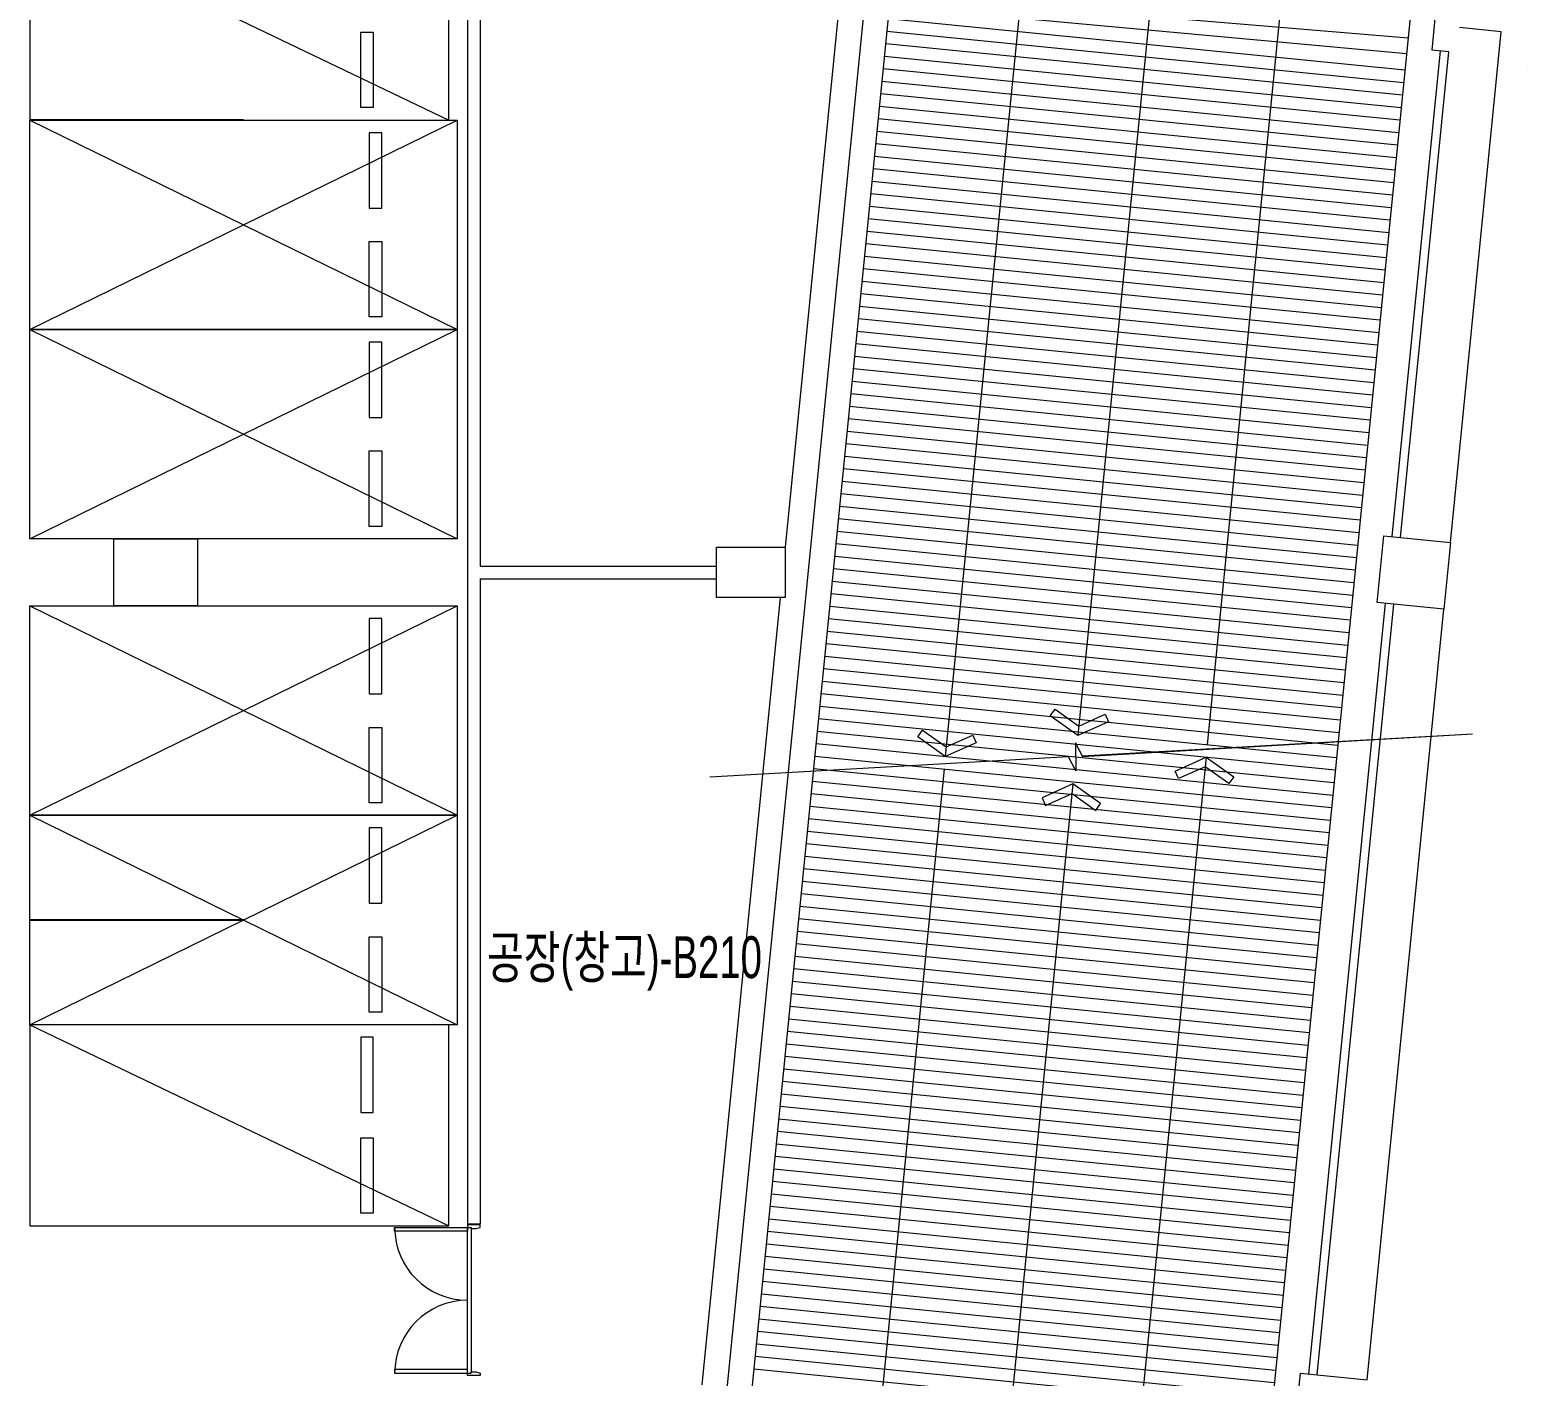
# Model space of a CAD drawing. Header units: millimetres. Extents: x 43806 to 399860, y -65551 to 59129.
# Drawn here: x 190354 to 208231, y 21384 to 37456 of the extents above; entities that cross this region are included whole.
import ezdxf
from ezdxf.enums import TextEntityAlignment as Align

# ---------------------------------------------------------------- set-up
doc = ezdxf.new("R2010")
doc.units = ezdxf.units.MM
doc.header["$LTSCALE"] = 400
doc.header["$MEASUREMENT"] = 0
doc.layers.add('A', color=8, linetype='CONTINUOUS', lineweight=0)
doc.layers.add('만공차등 배관', color=4, linetype='CONTINUOUS')
doc.styles.add('CS', font='', dxfattribs={"height": 300})
doc.styles.get('CS').set_extended_font_data('HYwulM')

msp = doc.modelspace()

# ---------------------------------------------------------------- linework, layer by layer
at = {"layer": 'A', "ltscale": 2}
for p, q in [((195579, 41779), (195579, 23199)), ((195729, 41629), (195729, 31054)), ((190354, 38779), (195354, 36379)), ((200401, 38594), (198146, 15930)), ((200700, 38574), (198445, 15901)), ((200101, 38613), (199372, 31279)), ((206887, 38131), (204571, 14849)), ((207097, 37215), (207186, 38108)), ((206791, 37170), (200617, 37735)), ((200631, 37879), (206810, 37362)), ((200603, 37592), (206772, 36978)), ((200588, 37443), (206757, 36829)), ((207317, 31337), (207923, 37434)), ((207923, 37434), (207425, 37484)), ((200573, 37294), (206743, 36680)), ((206620, 31407), (207197, 37205)), ((206719, 31397), (207296, 37195)), ((207296, 37195), (207097, 37215)), ((207955, 37252), (207955, 37252)), ((207955, 37252), (207955, 37252)), ((200558, 37144), (206728, 36531)), ((208231, 37018), (208231, 37018)), ((208231, 37018), (208231, 37018)), ((200528, 36846), (206698, 36232)), ((200543, 36995), (206713, 36381)), ((200514, 36696), (206683, 36083)), ((200499, 36547), (206668, 35934)), ((200484, 36398), (206653, 35784)), ((200469, 36249), (206639, 35635)), ((200439, 35950), (206609, 35336)), ((200454, 36099), (206624, 35486)), ((200425, 35801), (206594, 35187)), ((200410, 35652), (206579, 35038)), ((200395, 35502), (206564, 34889)), ((200380, 35353), (206550, 34739)), ((200350, 35055), (206520, 34441)), ((200365, 35204), (206535, 34590)), ((200335, 34905), (206505, 34292)), ((200321, 34756), (206490, 34142)), ((200306, 34607), (206475, 33993)), ((200291, 34458), (206460, 33844)), ((200261, 34159), (206431, 33545)), ((200276, 34308), (206446, 33695)), ((200246, 34010), (206416, 33396)), ((200231, 33860), (206401, 33247)), ((200217, 33711), (206386, 33098)), ((200202, 33562), (206371, 32948)), ((200172, 33263), (206342, 32650)), ((200187, 33413), (206356, 32799)), ((200157, 33114), (206327, 32500)), ((200142, 32965), (206312, 32351)), ((200128, 32816), (206297, 32202)), ((200113, 32666), (206282, 32053)), ((200083, 32368), (206253, 31754)), ((200098, 32517), (206267, 31903)), ((200068, 32219), (206238, 31605)), ((200053, 32069), (206223, 31456)), ((200038, 31920), (206208, 31306)), ((200024, 31771), (206193, 31157)), ((199994, 31472), (206163, 30859)), ((200009, 31622), (206178, 31008)), ((191354, 31379), (192354, 31379)), ((191354, 30579), (191354, 31379)), ((192354, 31379), (192354, 30579)), ((199979, 31323), (206149, 30709)), ((198554, 31279), (199374, 31279)), ((198554, 30679), (198554, 31279)), ((199374, 31279), (199374, 30679)), ((199964, 31174), (206134, 30560)), ((195729, 31054), (198554, 31054)), ((199949, 31024), (206119, 30411)), ((195729, 30904), (195729, 23199)), ((195729, 30904), (198554, 30904)), ((199935, 30875), (206104, 30262)), ((192354, 30579), (191354, 30579)), ((199312, 30679), (198377, 21279)), ((199374, 30679), (198554, 30679)), ((199905, 30577), (206074, 29963)), ((199920, 30726), (206089, 30112)), ((205625, 21407), (206541, 30611)), ((205725, 21397), (206640, 30601)), ((199890, 30427), (206060, 29814)), ((206322, 21337), (207237, 30541)), ((199875, 30278), (206045, 29664)), ((199860, 30129), (206030, 29515)), ((199845, 29980), (206015, 29366)), ((199816, 29681), (205985, 29067)), ((199831, 29830), (206000, 29217)), ((199801, 29532), (205970, 28918)), ((199786, 29383), (205956, 28769)), ((199771, 29233), (205941, 28620)), ((199756, 29084), (205926, 28470)), ((199727, 28786), (205896, 28172)), ((199742, 28935), (205911, 28321)), ((199712, 28636), (205881, 28023)), ((199697, 28487), (205867, 27873)), ((199682, 28338), (205852, 27724)), ((199667, 28188), (205837, 27575)), ((199638, 27890), (205807, 27276)), ((199652, 28039), (205822, 27426)), ((199623, 27741), (205792, 27127)), ((199608, 27591), (205777, 26978)), ((199593, 27442), (205763, 26828)), ((199578, 27293), (205748, 26679)), ((199563, 27144), (205733, 26530)), ((199534, 26845), (205703, 26231)), ((199549, 26994), (205718, 26381)), ((199519, 26696), (205688, 26082)), ((199504, 26547), (205674, 25933)), ((199489, 26397), (205659, 25784)), ((199474, 26248), (205644, 25634)), ((199445, 25950), (205614, 25336)), ((199459, 26099), (205629, 25485)), ((199430, 25800), (205599, 25187)), ((190354, 25579), (195354, 23179)), ((199415, 25651), (205584, 25037)), ((199400, 25502), (205570, 24888)), ((199385, 25352), (205555, 24739)), ((199355, 25054), (205525, 24440)), ((199370, 25203), (205540, 24590)), ((199341, 24905), (205510, 24291)), ((199326, 24755), (205495, 24142)), ((199311, 24606), (205481, 23992)), ((199296, 24457), (205466, 23843)), ((199266, 24158), (205436, 23545)), ((199281, 24308), (205451, 23694)), ((199252, 24009), (205421, 23395)), ((199237, 23860), (205406, 23246)), ((199222, 23711), (205391, 23097)), ((199207, 23561), (205377, 22948)), ((199177, 23263), (205347, 22649)), ((199192, 23412), (205362, 22798)), ((195729, 23199), (195579, 23199)), ((199162, 23114), (205332, 22500)), ((199148, 22964), (205317, 22351)), ((199133, 22815), (205302, 22201)), ((199118, 22666), (205287, 22052)), ((199088, 22367), (205258, 21754)), ((199103, 22516), (205273, 21903)), ((199073, 22218), (205243, 21604)), ((199059, 22069), (205228, 21455)), ((199044, 21919), (205213, 21306)), ((199029, 21770), (205198, 21156)), ((198999, 21472), (205169, 20858)), ((199014, 21621), (205184, 21007))]:
    msp.add_line(p, q, dxfattribs=at)
at = {"layer": 'A'}
for p, q in [((190354, 38779), (190354, 36379)), ((195354, 36379), (195354, 38779)), ((202248, 38469), (201284, 28781)), ((205341, 38247), (204413, 28922)), ((194304, 36529), (194304, 37429)), ((194304, 37429), (194454, 37429)), ((194454, 37429), (194454, 36529)), ((194454, 36529), (194304, 36529)), ((190354, 33879), (195454, 36379)), ((190354, 36379), (195454, 33879)), ((190354, 33879), (190354, 36379)), ((190354, 36379), (195454, 36379)), ((190354, 36379), (195354, 36379)), ((195454, 36379), (195454, 33879)), ((194404, 36229), (194404, 35329)), ((194554, 36229), (194404, 36229)), ((194554, 35329), (194554, 36229)), ((194404, 35329), (194554, 35329)), ((194404, 34029), (194404, 34929)), ((194404, 34929), (194554, 34929)), ((194554, 34929), (194554, 34029)), ((194554, 34029), (194404, 34029)), ((190354, 31379), (195454, 33879)), ((190354, 33879), (195454, 31379)), ((190354, 31379), (190354, 33879)), ((190354, 33879), (195454, 33879)), ((195454, 33879), (190354, 33879)), ((195454, 33879), (195454, 31379)), ((194404, 33729), (194404, 32829)), ((194554, 33729), (194404, 33729)), ((194554, 32829), (194554, 33729)), ((194404, 32829), (194554, 32829)), ((194404, 31529), (194404, 32429)), ((194404, 32429), (194554, 32429)), ((194554, 32429), (194554, 31529)), ((194554, 31529), (194404, 31529)), ((195454, 31379), (190354, 31379)), ((190354, 28079), (195454, 30579)), ((190354, 30579), (195454, 28079)), ((190354, 28079), (190354, 30579)), ((190354, 30579), (195454, 30579)), ((195454, 30579), (195454, 28079)), ((194404, 30429), (194404, 29529)), ((194554, 30429), (194404, 30429)), ((194554, 29529), (194554, 30429)), ((194404, 29529), (194554, 29529)), ((194404, 28229), (194404, 29129)), ((194404, 29129), (194554, 29129)), ((194554, 29129), (194554, 28229)), ((200955, 29016), (201013, 29097)), ((201284, 28781), (200955, 29016)), ((201013, 29097), (201295, 28896)), ((201295, 28896), (201612, 29037)), ((201612, 29037), (201653, 28946)), ((207581, 29049), (202921, 28786)), ((207581, 29049), (202925, 28778)), ((201653, 28946), (201284, 28781)), ((202925, 28778), (202840, 28945)), ((202840, 28945), (202842, 28609)), ((202921, 28786), (202840, 28945)), ((202840, 28945), (202842, 28609)), ((202757, 28777), (198473, 28535)), ((202757, 28777), (198473, 28535)), ((201269, 28632), (200003, 15907)), ((202842, 28609), (202757, 28777)), ((202842, 28609), (202757, 28777)), ((204398, 28773), (203088, 15600)), ((204029, 28608), (204398, 28773)), ((204070, 28517), (204029, 28608)), ((204387, 28658), (204070, 28517)), ((204670, 28457), (204387, 28658)), ((204398, 28773), (204728, 28539)), ((204728, 28539), (204670, 28457)), ((195454, 28079), (190354, 28079)), ((190354, 25579), (195454, 28079)), ((190354, 28079), (195454, 25579)), ((190354, 25579), (190354, 28079)), ((190354, 28079), (195454, 28079)), ((194554, 28229), (194404, 28229)), ((195454, 28079), (195454, 25579)), ((194404, 27929), (194404, 27029)), ((194554, 27929), (194404, 27929)), ((194554, 27029), (194554, 27929)), ((194404, 27029), (194554, 27029)), ((194404, 25729), (194404, 26629)), ((194404, 26629), (194554, 26629)), ((194554, 26629), (194554, 25729)), ((195454, 25579), (190354, 25579)), ((195354, 25579), (190354, 25579)), ((190354, 25579), (190354, 23179)), ((194554, 25729), (194404, 25729)), ((195354, 23179), (195354, 25579)), ((194304, 25429), (194304, 24529)), ((194454, 25429), (194304, 25429)), ((194454, 24529), (194454, 25429)), ((194304, 24529), (194454, 24529)), ((194304, 23329), (194304, 24229)), ((194304, 24229), (194454, 24229)), ((194454, 24229), (194454, 23329)), ((194454, 23329), (194304, 23329)), ((190354, 23179), (195354, 23179)), ((194709, 23114), (194709, 23159)), ((194709, 23159), (195579, 23159)), ((195579, 23114), (194709, 23114)), ((195579, 23189), (195579, 23189)), ((195579, 23189), (195579, 23159)), ((195729, 23189), (195579, 23189)), ((195579, 21419), (195579, 23159)), ((195579, 23159), (195579, 23114)), ((195579, 23159), (195624, 23159)), ((195624, 23159), (195624, 23144)), ((195624, 23144), (195624, 21434)), ((195624, 23144), (195684, 23144)), ((195684, 23144), (195729, 23159)), ((195729, 23159), (195729, 23189)), ((195729, 23159), (195729, 23159)), ((195579, 21464), (194709, 21464)), ((194709, 21464), (194709, 21419)), ((195579, 21419), (195579, 21464)), ((194709, 21419), (195579, 21419)), ((195579, 21389), (195579, 21419)), ((195579, 21419), (195624, 21419)), ((195579, 21389), (195579, 21389)), ((195729, 21389), (195579, 21389)), ((195624, 21419), (195624, 21434)), ((195624, 21434), (195684, 21434)), ((195684, 21434), (195729, 21419)), ((195729, 21419), (195729, 21419)), ((195729, 21419), (195729, 21389))]:
    msp.add_line(p, q, dxfattribs=at)
at = {"layer": 'A', "ltscale": 30}
for p, q in [((203794, 38352), (202866, 29031)), ((202537, 29265), (202595, 29347)), ((202595, 29347), (202878, 29145)), ((202866, 29031), (202537, 29265)), ((203235, 29196), (202866, 29031)), ((202878, 29145), (203195, 29287)), ((203195, 29287), (203235, 29196)), ((202809, 28454), (201546, 15753)), ((202809, 28454), (202440, 28289)), ((203138, 28219), (202809, 28454)), ((202440, 28289), (202481, 28197)), ((202481, 28197), (202798, 28339)), ((202798, 28339), (203080, 28138)), ((203080, 28138), (203138, 28219))]:
    msp.add_line(p, q, dxfattribs=at)
at = {"layer": 'A', "ltscale": 4}
for p, q in [((206441, 30621), (206520, 31417)), ((206520, 31417), (207317, 31337)), ((207317, 31337), (207237, 30541)), ((207237, 30541), (206441, 30621)), ((205447, 20621), (205526, 21417)), ((205526, 21417), (206322, 21337))]:
    msp.add_line(p, q, dxfattribs=at)
at = {"layer": 'A'}
for centre, start, end in [((195579, 23159), 180, 270), ((195579, 21419), 90, 180)]:
    msp.add_arc(centre, 870, start, end, dxfattribs=at)
at = {"layer": '만공차등 배관', "linetype": 'Continuous', "ltscale": 2}
for points in [[(192904, 36379), (190354, 36379)], [(192904, 26829), (190354, 26829)]]:
    msp.add_lwpolyline(points, dxfattribs=at)

# ---------------------------------------------------------------- texts
at = {"layer": 'A', "style": 'CS', "width": 0.7}
msp.add_text('공장(창고)-B210', height=500, dxfattribs=at).set_placement((197453, 26135), align=Align.CENTER)

doc.saveas('drawing.dxf')
